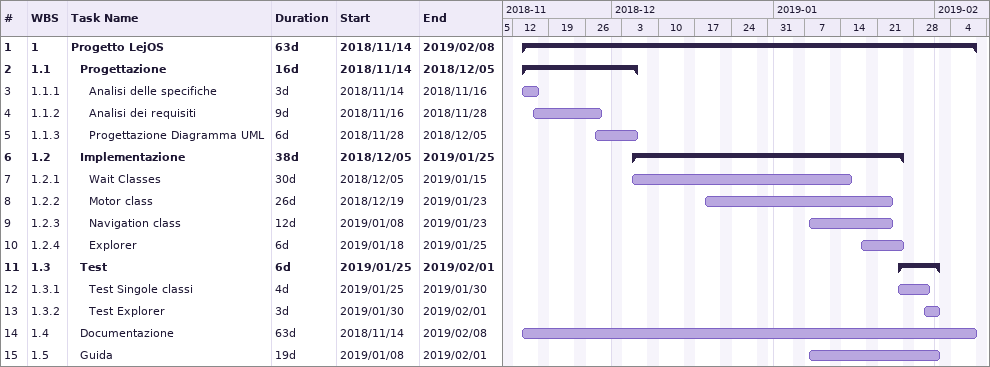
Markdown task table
| ID | WBS | Task | Duration | Start | Finish |
|---|---|---|---|---|---|
| 1 | 1 | **Progetto LejOS** | 63d | 2018-11-14 | 2019-02-08 |
| 2 | 1.1 | **Progettazione** | 16d | 2018-11-14 | 2018-12-05 |
| 3 | 1.1.1 | Analisi delle specifiche | 3d | 2018-11-14 | 2018-11-16 |
| 4 | 1.1.2 | Analisi dei requisiti | 9d | 2018-11-16 | 2018-11-28 |
| 5 | 1.1.3 | Progettazione Diagramma UML | 6d | 2018-11-28 | 2018-12-05 |
| 6 | 1.2 | **Implementazione** | 38d | 2018-12-05 | 2019-01-25 |
| 7 | 1.2.1 | Wait Classes | 30d | 2018-12-05 | 2019-01-15 |
| 8 | 1.2.2 | Motor class | 26d | 2018-12-19 | 2019-01-23 |
| 9 | 1.2.3 | Navigation class | 12d | 2019-01-08 | 2019-01-23 |
| 10 | 1.2.4 | Explorer | 6d | 2019-01-18 | 2019-01-25 |
| 11 | 1.3 | **Test** | 6d | 2019-01-25 | 2019-02-01 |
| 12 | 1.3.1 | Test Singole classi | 4d | 2019-01-25 | 2019-01-30 |
| 13 | 1.3.2 | Test Explorer | 3d | 2019-01-30 | 2019-02-01 |
| 14 | 1.4 | Documentazione | 63d | 2018-11-14 | 2019-02-08 |
| 15 | 1.5 | Guida | 19d | 2019-01-08 | 2019-02-01 |
